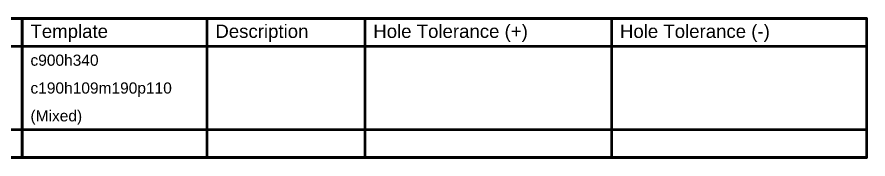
# Model space of a CAD drawing. Header units: millimetres. Extents: x -0.5 to 10.6, y -0.4 to 3.5.
# Drawn here: x 6.022 to 10.623, y 2.689 to 3.454 of the extents above; entities that cross this region are included whole.
import ezdxf

# ---------------------------------------------------------------- set-up
doc = ezdxf.new("R2010")
doc.units = ezdxf.units.MM
doc.header["$MEASUREMENT"] = 0
doc.layers.add('DrillDrawing', color=1, linetype='Continuous')
doc.styles.add('Arial', font='', dxfattribs={"height": 0.2})
doc.styles.get('Arial').set_extended_font_data('Arial')

msp = doc.modelspace()

# ---------------------------------------------------------------- linework, layer by layer
at = {"layer": 'DrillDrawing', "const_width": 0.015}
for points in [[(-0.2555, 3.4465), (10.6155, 3.4465)], [(6.0498, 2.6965), (6.0498, 3.4465)], [(7.0495, 2.6965), (7.0495, 3.4465)], [(7.9033, 2.6965), (7.9033, 3.4465)], [(9.2369, 2.6965), (9.2369, 3.4465)], [(10.6155, 2.6965), (10.6155, 3.4465)], [(-0.2555, 3.2965), (10.6155, 3.2965)], [(-0.2555, 2.8465), (10.6155, 2.8465)], [(-0.2555, 2.6965), (10.6155, 2.6965)]]:
    msp.add_lwpolyline(points, dxfattribs=at)
at = {"layer": 'DrillDrawing', "const_width": 0.0075}
for points in [[(6.046, 3.4465, 1), (6.0535, 3.4465, 1)], [(7.0457, 3.4465, 1), (7.0532, 3.4465, 1)], [(7.8995, 3.4465, 1), (7.907, 3.4465, 1)], [(9.2331, 3.4465, 1), (9.2406, 3.4465, 1)], [(10.6117, 3.4465, 1), (10.6192, 3.4465, 1)], [(10.6117, 3.4465, 1), (10.6192, 3.4465, 1)], [(10.6117, 3.2965, 1), (10.6192, 3.2965, 1)], [(10.6117, 2.8465, 1), (10.6192, 2.8465, 1)], [(6.046, 2.6965, 1), (6.0535, 2.6965, 1)], [(7.0457, 2.6965, 1), (7.0532, 2.6965, 1)], [(7.8995, 2.6965, 1), (7.907, 2.6965, 1)], [(9.2331, 2.6965, 1), (9.2406, 2.6965, 1)], [(10.6117, 2.6965, 1), (10.6192, 2.6965, 1)], [(10.6117, 2.6965, 1), (10.6192, 2.6965, 1)]]:
    msp.add_lwpolyline(points, format="xyb", close=True, dxfattribs=at)

# ---------------------------------------------------------------- texts
at = {"layer": 'DrillDrawing', "style": 'Arial'}
for s, height, p in [('Template', 0.072, (6.0948, 3.3415)), ('Description', 0.072, (7.0945, 3.3415)), ('Hole Tolerance (+)', 0.072, (7.9483, 3.3415)), ('Hole Tolerance (-)', 0.072, (9.2819, 3.3415)), ('c900h340', 0.06, (6.0948, 3.1915)), ('c190h109m190p110', 0.06, (6.0948, 3.0415)), ('(Mixed)', 0.06, (6.0948, 2.8915))]:
    msp.add_text(s, height=height, dxfattribs=at).set_placement(p)

doc.saveas('drawing.dxf')
